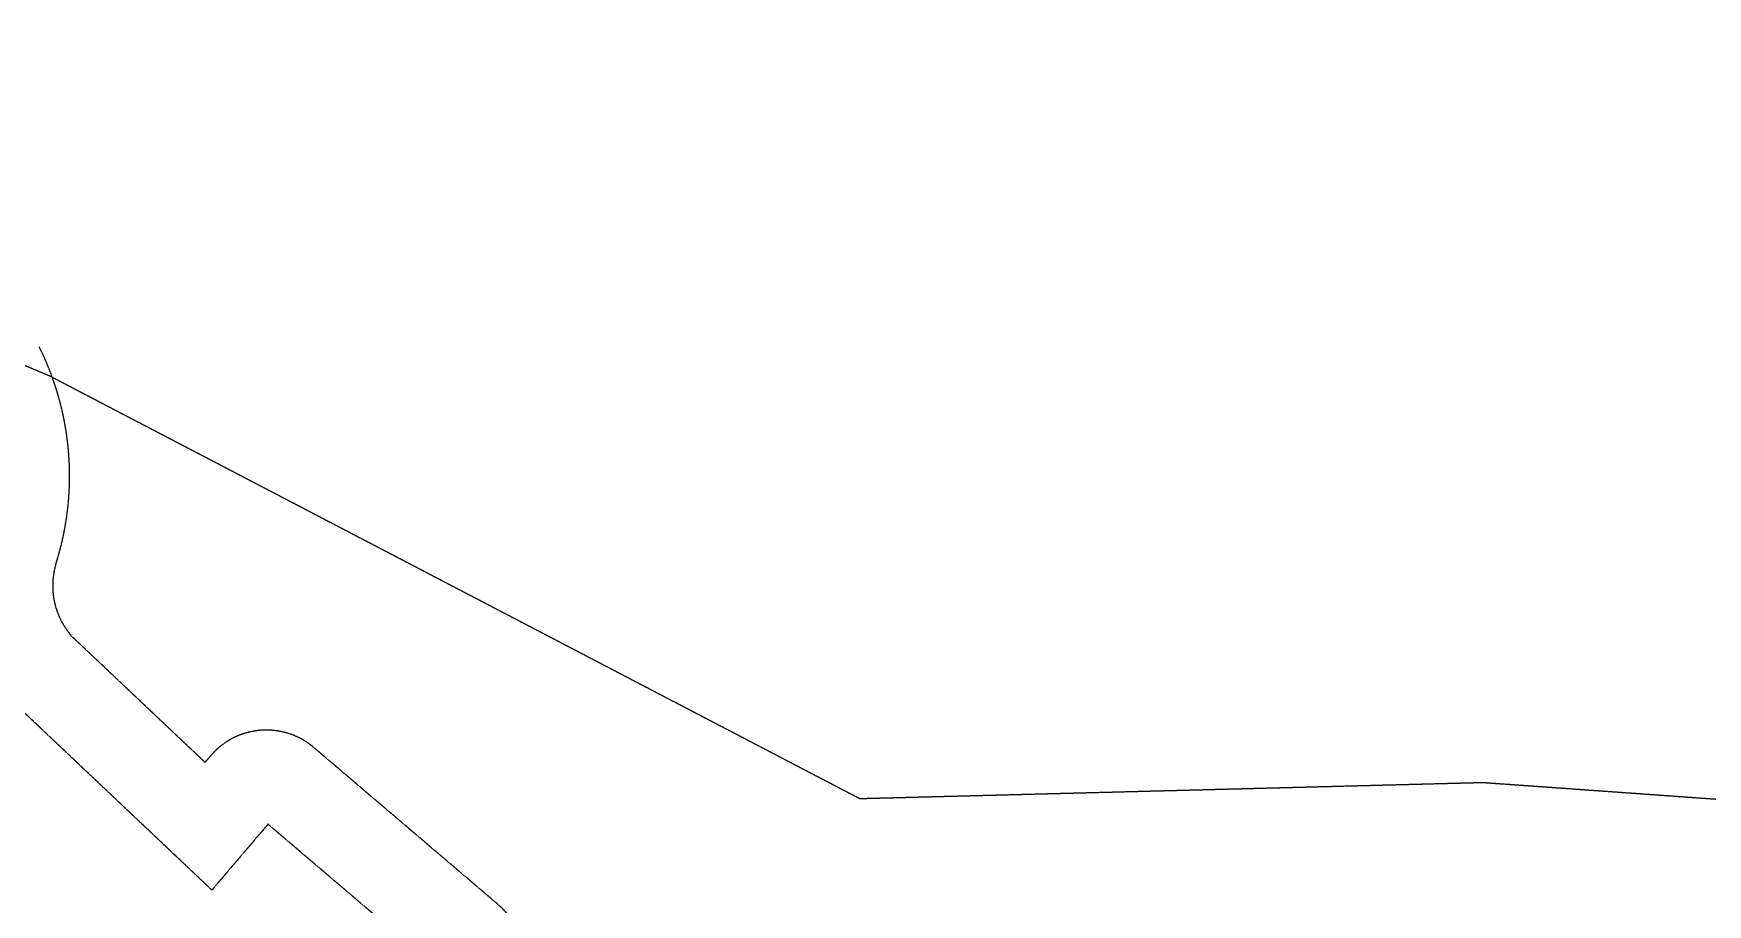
# Model space of a CAD drawing. Header units: millimetres. Extents: x -480992 to 10416, y 1879 to 324881.
# Drawn here: x -348698 to -235288, y 265851 to 324881 of the extents above; entities that cross this region are included whole.
import ezdxf

# ---------------------------------------------------------------- set-up
doc = ezdxf.new("R2010")
doc.units = ezdxf.units.MM
doc.linetypes.add('ACAD_ISO02W100', pattern=[15, 12, -3])

msp = doc.modelspace()

# ---------------------------------------------------------------- linework, layer by layer
at = {"color": 0, "linetype": 'ACAD_ISO02W100', "lineweight": 25, "transparency": 33554687}
for p, q in [((-337076.7889178614, 275486.7762452683), (-346075.0314814071, 283999.7844476423)), ((-336705.5717554907, 275922.4485776147), (-337076.7889178614, 275486.7762452683)), ((-317249.1215023617, 265877.9824420533), (-329694.8864860754, 276482.4693896493))]:
    msp.add_line(p, q, dxfattribs=at)
for points in [[(-434626.3338146643, 176814.3047549867), (-472186.6533568338, 230976.3545839631), (-469584.1414646343, 295187.4016508006), (-403144.7911638455, 324880.6055781089), (-347646.5631307201, 301702.4869677268), (-292722.1293468312, 273034.484985783), (-250511.5255059437, 274125.5034802996), (-221643.2514687018, 272065.0087227665)], [(-332322.6733167986, 227463.3540617547), (-314378.9119118671, 245466.6743712148), (-326042.3637070279, 257091.5409276208), (-321876.59078481, 261980.6252389273), (-332808.2145523052, 271294.9792951068), (-336611.4817162971, 266831.3433335146), (-349453.8244003276, 278981.1567925534), (-358122.9185958724, 269817.9314645848), (-363032.5750971655, 274462.8324851713), (-371483.9323943484, 265823.0681343406)]]:
    msp.add_lwpolyline(points, dxfattribs=at)
for centre, radius, start, end in [((-365880.4887372889, 294895.7744089259), 19629.86861950218, 342.0974847201884, 26.45110057413519), ((-342238.8782062071, 287449.5847838833), 5159.185430894157, 164.1162446703722, 221.9646142899704), ((-332920.2187147359, 272697.1163489542), 4973.094170415699, 49.56714848675249, 139.5671484854781), ((-320474.4537310223, 262092.6294013581), 4973.094170415699, 319.5671484854781, 49.56714848675249)]:
    msp.add_arc(centre, radius, start, end, dxfattribs=at)

doc.saveas('drawing.dxf')
